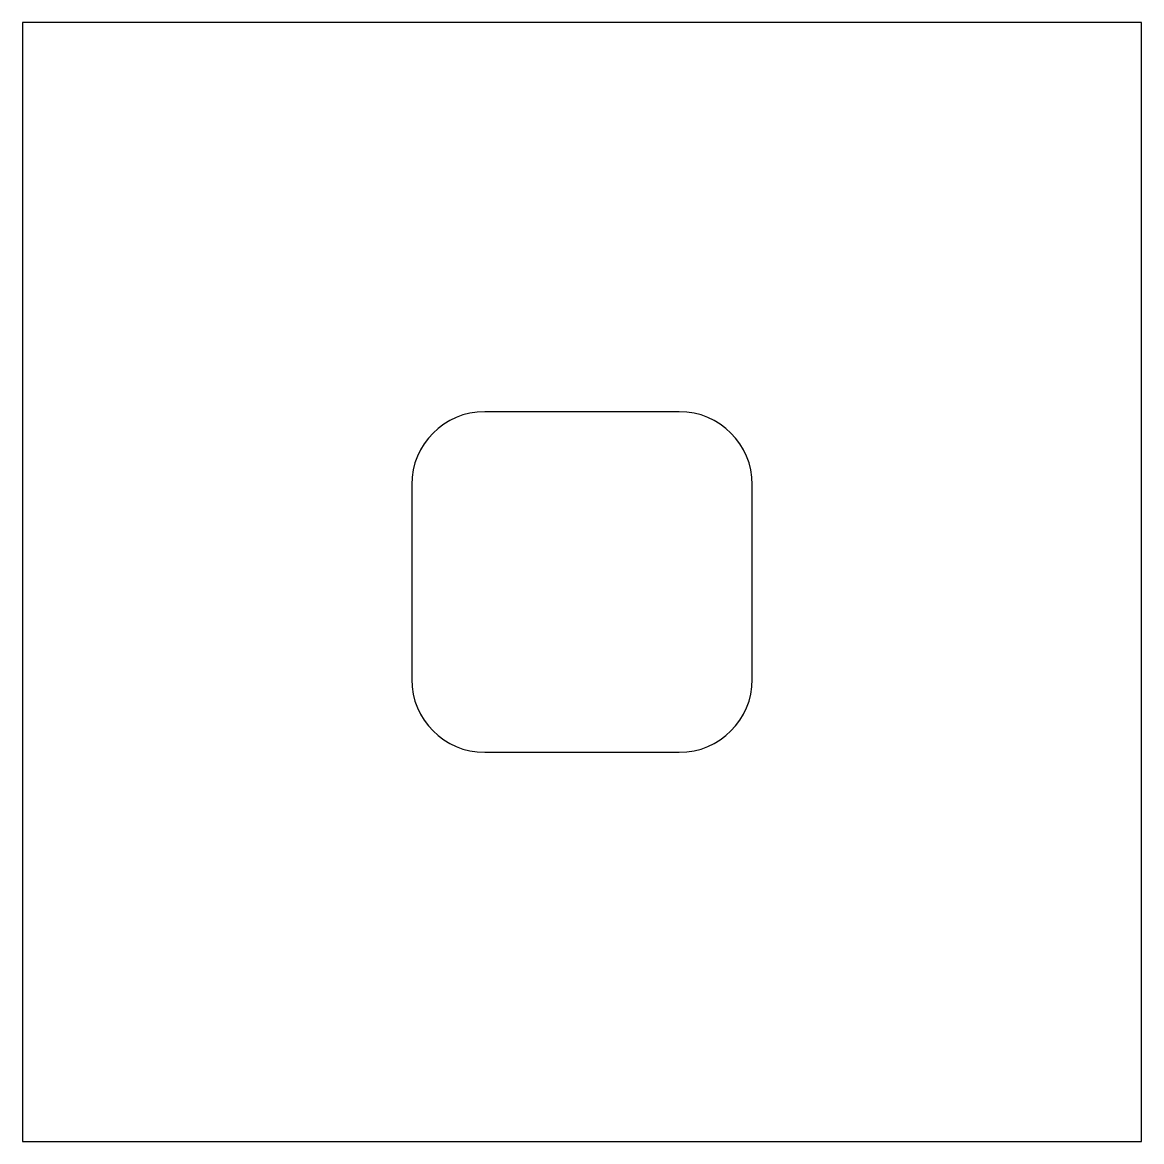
# Model space of a CAD drawing. Header units: millimetres. Extents: x -115 to 115, y -115 to 115.
import ezdxf

# ---------------------------------------------------------------- set-up
doc = ezdxf.new("R2010")
doc.units = ezdxf.units.MM

msp = doc.modelspace()

# ---------------------------------------------------------------- linework, layer by layer
at = {"color": 7, "linetype": 'Continuous', "lineweight": 25}
for p, q in [((115, 115), (-115, 115)), ((-115, 115), (-115, -115)), ((115, -115), (115, 115)), ((20, 35), (-20, 35)), ((-35, 20), (-35, -20)), ((35, -20), (35, 20)), ((-20, -35), (20, -35)), ((-115, -115), (115, -115))]:
    msp.add_line(p, q, dxfattribs=at)
for centre, start, end in [((-20, 20), 90, 180), ((20, 20), 0, 90), ((-20, -20), 180, 270), ((20, -20), 270, 0)]:
    msp.add_arc(centre, 15, start, end, dxfattribs=at)

doc.saveas('drawing.dxf')
